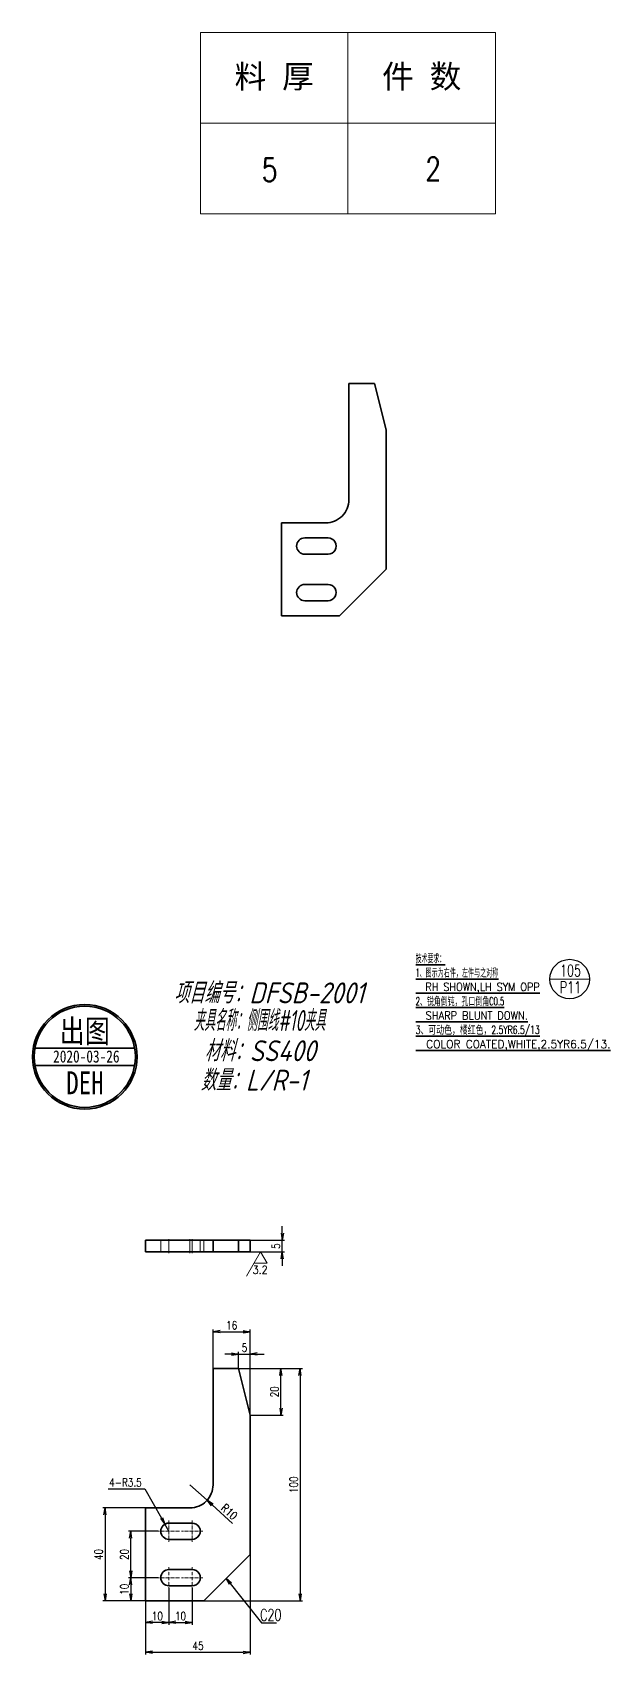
# Model space of a CAD drawing. Header units: millimetres. Extents: x 1333 to 259814012, y -67648877 to 19244933.
# Drawn here: x 45106 to 45354, y -62280 to -61582 of the extents above; entities that cross this region are included whole.
import ezdxf
from ezdxf.enums import TextEntityAlignment as Align

# ---------------------------------------------------------------- set-up
doc = ezdxf.new("R2010")
doc.units = ezdxf.units.MM
doc.header["$LTSCALE"] = 0.5
doc.linetypes.add('DASHDOT', pattern=[18.5, 12, -3, 0.5, -3])
doc.linetypes.add('DASHED', pattern=[15, 12, -3])
doc.layers.add('08', color=1, linetype='Continuous')
doc.layers.add('11', color=3, linetype='Continuous')
for name, color, linetype, lineweight in [('TEXT', 1, 'Continuous', 35), ('印章专用-出图', 1, 'Continuous', 80), ('材质&数量层', 1, 'Continuous', 9), ('标注线', 3, 'Continuous', 18)]:
    doc.layers.add(name, color=color, linetype=linetype, lineweight=lineweight)
doc.styles.add('DIM', font='romans.shx', dxfattribs={"width": 0.8, "bigfont": 'bigfont.shx'})
doc.styles.add('GB', font='gbeitc.shx', dxfattribs={"bigfont": 'gbcbig.shx'})
doc.styles.add('KAI', font='simplex.shx', dxfattribs={"width": 0.8, "bigfont": 'extfont.shx'})
doc.styles.get("Standard").update_dxf_attribs({"font": 'simplex.shx'})
doc.styles.add('国标', font='simfang.ttf', dxfattribs={"width": 0.8})
doc.dimstyles.new('KAI-1', dxfattribs={"dimtxt": 3.5, "dimasz": 3, "dimexe": 1, "dimexo": 0, "dimgap": 1, "dimtad": 1, "dimtoh": 1, "dimdsep": 46, "dimtxsty": 'KAI', "dimblk1": 'OPEN', "dimblk2": 'OPEN', "dimsah": 1, "dimcen": 0, "dimclrd": 7, "dimclre": 7, "dimclrt": 140, "dimaunit": 1, "dimazin": 2, "dimtfac": 0.7, "dimtix": 1, "dimtmove": 0, "dimatfit": 3, "dimldrblk": 'OPEN', "dimfxl": 0, "dimtvp": 1, "dimtolj": 2, "dimarcsym": 0})

# ---------------------------------------------------------------- blocks, each defined once
blk = doc.blocks.new('_Open')
at = {"color": 0, "linetype": 'ByBlock', "lineweight": -2}
for p, q in [((-1, 0.17), (0, 0)), ((-1, -0.17), (0, 0)), ((0, 0), (-1, 0))]:
    blk.add_line(p, q, dxfattribs=at)
blk = doc.blocks.new('*D97')
at = {"layer": '08', "color": 7, "lineweight": -2, "transparency": 16777216}
for p, q in [((45154.41, -62217.18), (45135.94, -62217.18)), ((45136.94, -62220.18), (45136.94, -62254.18)), ((45154.41, -62257.18), (45135.94, -62257.18))]:
    blk.add_line(p, q, dxfattribs=at)
at = {"layer": 'Defpoints', "color": 0, "transparency": 16777216}
for p in [(45154.41, -62217.18), (45136.94, -62257.18), (45154.41, -62257.18)]:
    blk.add_point(p, dxfattribs=at)
at = {"layer": '08', "color": 7, "lineweight": -2, "transparency": 16777216, "xscale": 3, "yscale": 3, "zscale": 3}
for p, rotation in [((45136.94, -62217.18), 90), ((45136.94, -62257.18), 270)]:
    blk.add_blockref('_Open', p, dxfattribs=dict(at, rotation=rotation))
at = {"layer": '08', "color": 140, "transparency": 16777216, "insert": (45134.19, -62237.18), "char_height": 3.5, "attachment_point": 5, "rotation": 90, "style": 'KAI'}
blk.add_mtext('\\A2;40', dxfattribs=at)
blk = doc.blocks.new('*D98')
at = {"layer": '08', "color": 7, "lineweight": -2, "transparency": 16777216}
for p, q in [((45199.41, -62237.18), (45199.41, -62280.25)), ((45154.41, -62257.18), (45154.41, -62280.25)), ((45157.41, -62279.25), (45196.41, -62279.25))]:
    blk.add_line(p, q, dxfattribs=at)
at = {"layer": 'Defpoints', "color": 0, "transparency": 16777216}
for p in [(45199.41, -62237.18), (45154.41, -62257.18), (45199.41, -62279.25)]:
    blk.add_point(p, dxfattribs=at)
at = {"layer": '08', "color": 7, "lineweight": -2, "transparency": 16777216, "xscale": 3, "yscale": 3, "zscale": 3, "rotation": 180}
blk.add_blockref('_Open', (45154.41, -62279.25), dxfattribs=at)
at = {"layer": '08', "color": 7, "lineweight": -2, "transparency": 16777216, "xscale": 3, "yscale": 3, "zscale": 3}
blk.add_blockref('_Open', (45199.41, -62279.25), dxfattribs=at)
at = {"layer": '08', "color": 140, "transparency": 16777216, "insert": (45176.91, -62276.5), "char_height": 3.5, "attachment_point": 5, "style": 'KAI'}
blk.add_mtext('\\A2;45', dxfattribs=at)
blk = doc.blocks.new('*D99')
at = {"layer": '08', "color": 7, "lineweight": -2, "transparency": 16777216}
for p, q in [((45194.41, -62157.18), (45221.87, -62157.18)), ((45220.87, -62160.18), (45220.87, -62254.18)), ((45179.41, -62257.18), (45221.87, -62257.18))]:
    blk.add_line(p, q, dxfattribs=at)
at = {"layer": 'Defpoints', "color": 0, "transparency": 16777216}
for p in [(45194.41, -62157.18), (45179.41, -62257.18), (45220.87, -62257.18)]:
    blk.add_point(p, dxfattribs=at)
at = {"layer": '08', "color": 7, "lineweight": -2, "transparency": 16777216, "xscale": 3, "yscale": 3, "zscale": 3}
for p, rotation in [((45220.87, -62157.18), 90), ((45220.87, -62257.18), 270)]:
    blk.add_blockref('_Open', p, dxfattribs=dict(at, rotation=rotation))
at = {"layer": '08', "color": 140, "transparency": 16777216, "insert": (45218.12, -62207.18), "char_height": 3.5, "attachment_point": 5, "rotation": 90, "style": 'KAI'}
blk.add_mtext('\\A2;100', dxfattribs=at)
blk = doc.blocks.new('*D100')
at = {"layer": '08', "color": 7, "lineweight": -2, "transparency": 16777216}
for p, q in [((45173.41, -62207.18), (45180.84, -62213.88)), ((45191.82, -62223.8), (45183.06, -62215.89))]:
    blk.add_line(p, q, dxfattribs=at)
at = {"layer": 'Defpoints', "color": 0, "transparency": 16777216}
for p in [(45173.41, -62207.18), (45180.84, -62213.88)]:
    blk.add_point(p, dxfattribs=at)
at = {"layer": '08', "color": 7, "lineweight": -2, "transparency": 16777216, "xscale": 3, "yscale": 3, "zscale": 3, "rotation": 137.9162082467385}
blk.add_blockref('_Open', (45180.84, -62213.88), dxfattribs=at)
at = {"layer": '08', "color": 140, "transparency": 16777216, "insert": (45190.4, -62218.81), "char_height": 3.5, "attachment_point": 5, "rotation": 317.91621, "style": 'KAI'}
blk.add_mtext('\\A2;R10', dxfattribs=at)
blk = doc.blocks.new('*D101')
at = {"layer": '08', "color": 7, "lineweight": -2, "transparency": 16777216}
for p, q in [((45194.41, -62157.18), (45213.6, -62157.18)), ((45212.6, -62174.18), (45212.6, -62160.18)), ((45199.41, -62177.18), (45213.6, -62177.18))]:
    blk.add_line(p, q, dxfattribs=at)
at = {"layer": 'Defpoints', "color": 0, "transparency": 16777216}
for p in [(45194.41, -62157.18), (45212.6, -62157.18), (45199.41, -62177.18)]:
    blk.add_point(p, dxfattribs=at)
at = {"layer": '08', "color": 7, "lineweight": -2, "transparency": 16777216, "xscale": 3, "yscale": 3, "zscale": 3}
for p, rotation in [((45212.6, -62157.18), 90), ((45212.6, -62177.18), 270)]:
    blk.add_blockref('_Open', p, dxfattribs=dict(at, rotation=rotation))
at = {"layer": '08', "color": 140, "transparency": 16777216, "insert": (45209.85, -62167.18), "char_height": 3.5, "attachment_point": 5, "rotation": 90, "style": 'KAI'}
blk.add_mtext('\\A2;20', dxfattribs=at)
blk = doc.blocks.new('*D102')
at = {"layer": '08', "color": 7, "lineweight": -2, "transparency": 16777216}
for p, q in [((45191.41, -62150.95), (45188.41, -62150.95)), ((45194.41, -62157.18), (45194.41, -62149.95)), ((45194.41, -62150.95), (45199.41, -62150.95)), ((45199.41, -62177.18), (45199.41, -62149.95)), ((45202.41, -62150.95), (45205.41, -62150.95))]:
    blk.add_line(p, q, dxfattribs=at)
at = {"layer": 'Defpoints', "color": 0, "transparency": 16777216}
for p in [(45199.41, -62150.95), (45194.41, -62157.18), (45199.41, -62177.18)]:
    blk.add_point(p, dxfattribs=at)
at = {"layer": '08', "color": 7, "lineweight": -2, "transparency": 16777216, "xscale": 3, "yscale": 3, "zscale": 3}
blk.add_blockref('_Open', (45194.41, -62150.95), dxfattribs=at)
at = {"layer": '08', "color": 7, "lineweight": -2, "transparency": 16777216, "xscale": 3, "yscale": 3, "zscale": 3, "rotation": 180}
blk.add_blockref('_Open', (45199.41, -62150.95), dxfattribs=at)
at = {"layer": '08', "color": 140, "transparency": 16777216, "insert": (45196.91, -62148.2), "char_height": 3.5, "attachment_point": 5, "style": 'KAI'}
blk.add_mtext('\\A2;5', dxfattribs=at)
blk = doc.blocks.new('*D103')
at = {"layer": '08', "color": 7, "lineweight": -2, "transparency": 16777216}
for p, q in [((45183.41, -62157.18), (45183.41, -62140.32)), ((45199.41, -62177.18), (45199.41, -62140.32)), ((45186.41, -62141.32), (45196.41, -62141.32))]:
    blk.add_line(p, q, dxfattribs=at)
at = {"layer": 'Defpoints', "color": 0, "transparency": 16777216}
for p in [(45199.41, -62141.32), (45183.41, -62157.18), (45199.41, -62177.18)]:
    blk.add_point(p, dxfattribs=at)
at = {"layer": '08', "color": 7, "lineweight": -2, "transparency": 16777216, "xscale": 3, "yscale": 3, "zscale": 3, "rotation": 180}
blk.add_blockref('_Open', (45183.41, -62141.32), dxfattribs=at)
at = {"layer": '08', "color": 7, "lineweight": -2, "transparency": 16777216, "xscale": 3, "yscale": 3, "zscale": 3}
blk.add_blockref('_Open', (45199.41, -62141.32), dxfattribs=at)
at = {"layer": '08', "color": 140, "transparency": 16777216, "insert": (45191.41, -62138.57), "char_height": 3.5, "attachment_point": 5, "style": 'KAI'}
blk.add_mtext('\\A2;16', dxfattribs=at)
blk = doc.blocks.new('*D104')
at = {"layer": '08', "color": 7, "lineweight": -2, "transparency": 16777216}
for p, q in [((45164.41, -62251.73), (45164.41, -62267.42)), ((45154.41, -62257.18), (45154.41, -62267.42)), ((45161.41, -62266.42), (45157.41, -62266.42))]:
    blk.add_line(p, q, dxfattribs=at)
at = {"layer": 'Defpoints', "color": 0, "transparency": 16777216}
for p in [(45164.41, -62251.73), (45154.41, -62257.18), (45154.41, -62266.42)]:
    blk.add_point(p, dxfattribs=at)
at = {"layer": '08', "color": 7, "lineweight": -2, "transparency": 16777216, "xscale": 3, "yscale": 3, "zscale": 3, "rotation": 180}
blk.add_blockref('_Open', (45154.41, -62266.42), dxfattribs=at)
at = {"layer": '08', "color": 7, "lineweight": -2, "transparency": 16777216, "xscale": 3, "yscale": 3, "zscale": 3}
blk.add_blockref('_Open', (45164.41, -62266.42), dxfattribs=at)
at = {"layer": '08', "color": 140, "transparency": 16777216, "insert": (45159.41, -62263.67), "char_height": 3.5, "attachment_point": 5, "style": 'KAI'}
blk.add_mtext('\\A2;10', dxfattribs=at)
blk = doc.blocks.new('*D105')
at = {"layer": '08', "color": 7, "lineweight": -2, "transparency": 16777216}
for p, q in [((45159.86, -62247.18), (45147.02, -62247.18)), ((45148.02, -62250.18), (45148.02, -62254.18)), ((45154.41, -62257.18), (45147.02, -62257.18))]:
    blk.add_line(p, q, dxfattribs=at)
at = {"layer": 'Defpoints', "color": 0, "transparency": 16777216}
for p in [(45159.86, -62247.18), (45148.02, -62257.18), (45154.41, -62257.18)]:
    blk.add_point(p, dxfattribs=at)
at = {"layer": '08', "color": 7, "lineweight": -2, "transparency": 16777216, "xscale": 3, "yscale": 3, "zscale": 3}
for p, rotation in [((45148.02, -62247.18), 90), ((45148.02, -62257.18), 270)]:
    blk.add_blockref('_Open', p, dxfattribs=dict(at, rotation=rotation))
at = {"layer": '08', "color": 140, "transparency": 16777216, "insert": (45145.27, -62252.18), "char_height": 3.5, "attachment_point": 5, "rotation": 90, "style": 'KAI'}
blk.add_mtext('\\A2;10', dxfattribs=at)
blk = doc.blocks.new('*D106')
at = {"layer": '08', "color": 7, "lineweight": -2, "transparency": 16777216}
for p, q in [((45164.41, -62251.73), (45164.41, -62267.42)), ((45174.41, -62251.73), (45174.41, -62267.42)), ((45167.41, -62266.42), (45171.41, -62266.42))]:
    blk.add_line(p, q, dxfattribs=at)
at = {"layer": 'Defpoints', "color": 0, "transparency": 16777216}
for p in [(45164.41, -62251.73), (45174.41, -62251.73), (45174.41, -62266.42)]:
    blk.add_point(p, dxfattribs=at)
at = {"layer": '08', "color": 7, "lineweight": -2, "transparency": 16777216, "xscale": 3, "yscale": 3, "zscale": 3, "rotation": 180}
blk.add_blockref('_Open', (45164.41, -62266.42), dxfattribs=at)
at = {"layer": '08', "color": 7, "lineweight": -2, "transparency": 16777216, "xscale": 3, "yscale": 3, "zscale": 3}
blk.add_blockref('_Open', (45174.41, -62266.42), dxfattribs=at)
at = {"layer": '08', "color": 140, "transparency": 16777216, "insert": (45169.41, -62263.67), "char_height": 3.5, "attachment_point": 5, "style": 'KAI'}
blk.add_mtext('\\A2;10', dxfattribs=at)
blk = doc.blocks.new('*D107')
at = {"layer": '08', "color": 7, "lineweight": -2, "transparency": 16777216}
for p, q in [((45159.86, -62227.18), (45147.02, -62227.18)), ((45148.02, -62244.18), (45148.02, -62230.18)), ((45159.86, -62247.18), (45147.02, -62247.18))]:
    blk.add_line(p, q, dxfattribs=at)
at = {"layer": 'Defpoints', "color": 0, "transparency": 16777216}
for p in [(45148.02, -62227.18), (45159.86, -62227.18), (45159.86, -62247.18)]:
    blk.add_point(p, dxfattribs=at)
at = {"layer": '08', "color": 7, "lineweight": -2, "transparency": 16777216, "xscale": 3, "yscale": 3, "zscale": 3}
for p, rotation in [((45148.02, -62227.18), 90), ((45148.02, -62247.18), 270)]:
    blk.add_blockref('_Open', p, dxfattribs=dict(at, rotation=rotation))
at = {"layer": '08', "color": 140, "transparency": 16777216, "insert": (45145.27, -62237.18), "char_height": 3.5, "attachment_point": 5, "rotation": 90, "style": 'KAI'}
blk.add_mtext('\\A2;20', dxfattribs=at)
blk = doc.blocks.new('*D108')
at = {"layer": '08', "color": 7, "lineweight": -2, "transparency": 16777216}
for p, q in [((45138.32, -62208.94), (45154.12, -62208.94)), ((45154.12, -62208.94), (45161.22, -62221.52)), ((45164.41, -62227.18), (45162.69, -62224.13))]:
    blk.add_line(p, q, dxfattribs=at)
at = {"layer": 'Defpoints', "color": 0, "transparency": 16777216}
for p in [(45162.69, -62224.13), (45164.41, -62227.18)]:
    blk.add_point(p, dxfattribs=at)
at = {"layer": '08', "color": 7, "lineweight": -2, "transparency": 16777216, "xscale": 3, "yscale": 3, "zscale": 3, "rotation": 299.4321924084028}
blk.add_blockref('_Open', (45162.69, -62224.13), dxfattribs=at)
at = {"layer": '08', "color": 140, "transparency": 16777216, "insert": (45145.72, -62206.19), "char_height": 3.5, "attachment_point": 5, "style": 'KAI'}
blk.add_mtext('\\A2;4-R3.5', dxfattribs=at)
blk = doc.blocks.new('*D109')
at = {"layer": '08', "color": 7, "lineweight": -2, "transparency": 16777216}
for p, q in [((45213.19, -62098.97), (45213.19, -62095.97)), ((45199.41, -62101.97), (45214.19, -62101.97)), ((45213.19, -62106.97), (45213.19, -62101.97)), ((45199.41, -62106.97), (45214.19, -62106.97)), ((45213.19, -62109.97), (45213.19, -62112.97))]:
    blk.add_line(p, q, dxfattribs=at)
at = {"layer": 'Defpoints', "color": 0, "transparency": 16777216}
for p in [(45199.41, -62101.97), (45213.19, -62101.97), (45199.41, -62106.97)]:
    blk.add_point(p, dxfattribs=at)
at = {"layer": '08', "color": 7, "lineweight": -2, "transparency": 16777216, "xscale": 3, "yscale": 3, "zscale": 3}
for p, rotation in [((45213.19, -62101.97), 270), ((45213.19, -62106.97), 90)]:
    blk.add_blockref('_Open', p, dxfattribs=dict(at, rotation=rotation))
at = {"layer": '08', "color": 140, "transparency": 16777216, "insert": (45210.44, -62104.47), "char_height": 3.5, "attachment_point": 5, "rotation": 90, "style": 'KAI'}
blk.add_mtext('\\A2;5', dxfattribs=at)
blk = doc.blocks.new('ccd2')
at = {"color": 3, "lineweight": 13, "ltscale": 0.303109}
blk.add_line((53697.91, -20368.76), (53691.85, -20379.26), dxfattribs=at)
at = {"color": 3, "lineweight": 13, "ltscale": 0.141451}
for p, q in [((53697.91, -20368.76), (53700.74, -20373.66)), ((53700.74, -20373.66), (53695.08, -20373.66))]:
    blk.add_line(p, q, dxfattribs=at)
blk = doc.blocks.new('出图章')
at = {"layer": '印章专用-出图'}
h = blk.add_hatch(color=256, dxfattribs=at)
h.paths.add_polyline_path([(-15, 0, 1), (15, 0, 1)])
h.paths.add_polyline_path([(14.5, 0, -1), (-14.5, 0, -1)], flags=16)
h.paths.add_polyline_path([(-7.31, -12.35), (7.41, -12.35), (7.41, -2.73), (-7.31, -2.73)], flags=8)
at = {"layer": '印章专用-出图', "lineweight": 35}
for p, q in [((-14.28, 2.5), (14.28, 2.5)), ((-14.28, -2.5), (14.28, -2.5))]:
    blk.add_line(p, q, dxfattribs=at)
for radius in [15, 14.5]:
    blk.add_circle((0, 0), radius, dxfattribs=at)
at = {"layer": '印章专用-出图', "color": 4, "style": '国标', "width": 0.8}
blk.add_text('DEH', height=6.562, dxfattribs=at).set_placement((0.05, -10.74), align=Align.CENTER)
at = {"layer": '印章专用-出图', "color": 3, "style": '国标', "width": 0.8}
blk.add_attdef('出图', text='', height=6.6, dxfattribs=at).set_placement((0, 7.35), align=Align.MIDDLE_CENTER)
at = {"layer": '印章专用-出图', "color": 2, "style": '国标', "width": 0.8}
blk.add_attdef('XXXX.XX.XX', text='', height=3.5, dxfattribs=at).set_placement((0.45, 0.1), align=Align.MIDDLE_CENTER)
blk = doc.blocks.new('YZ-CT')
at = {"layer": '印章专用-出图'}
blk.add_blockref('出图章', (0.63, 0), dxfattribs=at).add_auto_attribs({'出图': '出图', 'XXXX.XX.XX': '2020-03-26'})
blk = doc.blocks.new('*T123')
at = {"color": 0, "linetype": 'ByBlock', "lineweight": -2, "transparency": 16777216}
for p, q in [((0, 0), (127, 0)), ((0, 0), (0, -78)), ((63.5, 0), (63.5, -78)), ((127, 0), (127, -78)), ((0, -39), (127, -39)), ((0, -78), (127, -78))]:
    blk.add_line(p, q, dxfattribs=at)
at = {"color": 0, "transparency": 16777216, "char_height": 10, "width": 60.5, "attachment_point": 5}
for s, insert in [('{\\fSimSun|b0|i0|c134|p2;料 厚}', (31.75, -19.5)), ('{\\fSimSun|b0|i0|c134|p2;件 数}', (95.25, -19.5))]:
    blk.add_mtext(s, dxfattribs=dict(at, insert=insert))
blk = doc.blocks.new('拆图参数')
blk.add_blockref('*T123', (-63.5, 78))
at = {"style": 'DIM', "width": 0.8}
blk.add_attdef('6', text='', height=10, dxfattribs=at).set_placement((-37.13, 18.91), align=Align.MIDDLE_LEFT)
blk.add_attdef('1', text='', height=10, dxfattribs=at).set_placement((36.65, 19.27), align=Align.MIDDLE_CENTER)

msp = doc.modelspace()

# ---------------------------------------------------------------- linework, layer by layer
at = {"color": 7, "lineweight": 35, "ltscale": 0.275}
for p, q in [((45252.875, -61733.231), (45241.875, -61733.231)), ((45194.414, -62101.974), (45183.414, -62101.974)), ((45194.414, -62106.974), (45183.414, -62106.974)), ((45194.414, -62157.176), (45183.414, -62157.176))]:
    msp.add_line(p, q, dxfattribs=at)
at = {"color": 7, "lineweight": 35}
for p, q in [((45241.875, -61783.231), (45241.875, -61733.231)), ((45257.875, -61753.231), (45252.875, -61733.231)), ((45257.875, -61753.231), (45257.875, -61813.231)), ((45212.875, -61833.231), (45212.875, -61793.231)), ((45237.875, -61833.231), (45257.875, -61813.231)), ((45212.875, -61833.231), (45237.875, -61833.231)), ((45183.414, -62207.176), (45183.414, -62157.176)), ((45199.414, -62177.176), (45194.414, -62157.176)), ((45199.414, -62177.176), (45199.414, -62237.176)), ((45154.414, -62257.176), (45154.414, -62217.176)), ((45179.414, -62257.176), (45199.414, -62237.176)), ((45154.414, -62257.176), (45179.414, -62257.176))]:
    msp.add_line(p, q, dxfattribs=at)
at = {"color": 7, "lineweight": 35, "ltscale": 0.475}
for p, q in [((45231.875, -61793.231), (45212.875, -61793.231)), ((45173.414, -62101.974), (45154.414, -62101.974)), ((45173.414, -62106.974), (45154.414, -62106.974)), ((45173.414, -62217.176), (45154.414, -62217.176))]:
    msp.add_line(p, q, dxfattribs=at)
at = {"color": 7, "lineweight": 35, "ltscale": 0.25}
for p, q in [((45232.875, -61799.731), (45222.875, -61799.731)), ((45222.875, -61806.731), (45232.875, -61806.731)), ((45232.875, -61819.731), (45222.875, -61819.731)), ((45222.875, -61826.731), (45232.875, -61826.731)), ((45183.414, -62101.974), (45173.414, -62101.974)), ((45183.414, -62106.974), (45173.414, -62106.974)), ((45174.414, -62223.676), (45164.414, -62223.676)), ((45164.414, -62230.676), (45174.414, -62230.676)), ((45174.414, -62243.676), (45164.414, -62243.676)), ((45164.414, -62250.676), (45174.414, -62250.676))]:
    msp.add_line(p, q, dxfattribs=at)
at = {"color": 3, "lineweight": 35, "ltscale": 0.31754}
msp.add_line((45270.589, -61983.392), (45283.29, -61983.392), dxfattribs=at)
at = {"color": 3, "lineweight": 35}
for p, q in [((45270.589, -61989.545), (45306.153, -61989.545)), ((45270.589, -61995.699), (45323.935, -61995.699)), ((45270.589, -62001.852), (45308.693, -62001.852)), ((45270.589, -62008.005), (45318.855, -62008.005)), ((45270.589, -62014.158), (45323.935, -62014.158)), ((45270.589, -62020.311), (45354.419, -62020.311))]:
    msp.add_line(p, q, dxfattribs=at)
at = {"color": 7, "lineweight": 35, "ltscale": 0.125}
for p, q in [((45154.414, -62106.974), (45154.414, -62101.974)), ((45183.414, -62106.974), (45183.414, -62101.974)), ((45199.414, -62101.974), (45194.414, -62101.974)), ((45194.414, -62106.974), (45194.414, -62101.974)), ((45199.414, -62106.974), (45199.414, -62101.974)), ((45199.414, -62106.974), (45194.414, -62106.974))]:
    msp.add_line(p, q, dxfattribs=at)
at = {"color": 2, "linetype": 'DASHED', "lineweight": 13, "ltscale": 0.125}
for p, q in [((45160.914, -62101.974), (45160.914, -62106.974)), ((45160.914, -62101.974), (45160.914, -62106.974)), ((45164.414, -62101.974), (45164.414, -62106.974)), ((45164.414, -62101.974), (45164.414, -62106.974)), ((45164.414, -62101.974), (45164.414, -62106.974)), ((45164.414, -62101.974), (45164.414, -62106.974)), ((45174.414, -62101.974), (45174.414, -62106.974)), ((45174.414, -62101.974), (45174.414, -62106.974)), ((45174.414, -62101.974), (45174.414, -62106.974)), ((45174.414, -62101.974), (45174.414, -62106.974)), ((45177.914, -62101.974), (45177.914, -62106.974)), ((45177.914, -62101.974), (45177.914, -62106.974)), ((45179.414, -62106.974), (45179.414, -62101.974))]:
    msp.add_line(p, q, dxfattribs=at)
at = {"color": 1, "linetype": 'DASHDOT', "lineweight": 13, "ltscale": 0.150015}
for p, q in [((45164.414, -62101.474), (45164.414, -62107.475)), ((45174.414, -62101.474), (45174.414, -62107.475))]:
    msp.add_line(p, q, dxfattribs=at)
at = {"color": 1, "linetype": 'DASHDOT', "lineweight": 13, "ltscale": 0.15}
msp.add_line((45173.414, -62107.474), (45173.414, -62101.474), dxfattribs=at)
at = {"color": 7, "lineweight": 13, "ltscale": 0.125}
msp.add_line((45173.414, -62106.974), (45173.414, -62101.974), dxfattribs=at)
at = {"color": 1, "linetype": 'DASHDOT', "lineweight": 13, "ltscale": 0.227499}
for p, q in [((45164.414, -62222.626), (45164.414, -62231.726)), ((45174.414, -62222.626), (45174.414, -62231.726)), ((45168.964, -62227.176), (45159.864, -62227.176)), ((45178.964, -62227.176), (45169.864, -62227.176)), ((45164.414, -62242.626), (45164.414, -62251.726)), ((45174.414, -62242.626), (45174.414, -62251.726)), ((45168.964, -62247.176), (45159.864, -62247.176)), ((45178.964, -62247.176), (45169.864, -62247.176))]:
    msp.add_line(p, q, dxfattribs=at)
at = {"color": 7, "lineweight": 35}
for centre, radius, start, end in [((45231.875, -61783.231), 10, 269.999997, 0), ((45222.875, -61803.231), 3.5, 90.000003, 269.999997), ((45232.875, -61803.231), 3.5, 269.999997, 90.000003), ((45222.875, -61823.231), 3.5, 90.000003, 269.999997), ((45232.875, -61823.231), 3.5, 269.999997, 90.000003), ((45173.414, -62207.176), 10, 269.999997, 0), ((45164.414, -62227.176), 3.5, 90.000003, 269.999997), ((45174.414, -62227.176), 3.5, 269.999997, 90.000003), ((45164.414, -62247.176), 3.5, 90.000003, 269.999997), ((45174.414, -62247.176), 3.5, 269.999997, 90.000003)]:
    msp.add_arc(centre, radius, start, end, dxfattribs=at)
at = {"layer": '08', "color": 3}
msp.add_circle((45336.837, -61989.545), 8.5, dxfattribs=at)
at = {"layer": '11', "lineweight": 9}
msp.add_line((45328.337, -61989.545), (45345.337, -61989.545), dxfattribs=at)

# ---------------------------------------------------------------- block references
at = {"layer": '08', "color": 3}
msp.add_blockref('ccd2', (-8494.06, -41738.215), dxfattribs=at)
at = {"layer": '印章专用-出图', "xscale": 1.500625000015134, "yscale": 1.500625000000582, "zscale": 1.500624999999999}
msp.add_blockref('YZ-CT', (45127.27, -62023.011), dxfattribs=at)
at = {"layer": '标注线'}
msp.add_blockref('拆图参数', (45241.439, -61660.195), dxfattribs=at).add_auto_attribs({'1': '2', '6': '5'})

# ---------------------------------------------------------------- texts
at = {"color": 3, "lineweight": 13}
for s, width, p, p2 in [('技术要求：', 0.918189, (45270.589, -61982.392), (45283.29, -61982.392)), ('1、图示为右件，左件与之对称', 0.878136, (45270.589, -61988.545), (45306.153, -61988.545)), ('  RH SHOWN,LH SYM OPP', 0.765743, (45270.589, -61994.699), (45323.935, -61994.699)), ('2、锐角倒钝，孔口倒角C0.5', 0.862751, (45270.589, -62000.852), (45308.693, -62000.852)), ('  SHARP BLUNT DOWN.', 0.776399, (45270.589, -62007.005), (45318.855, -62007.005)), ('3、可动色，橘红色，2.5YR6.5/13', 0.853548, (45270.589, -62013.158), (45323.935, -62013.158)), ('  COLOR COATED,WHITE,2.5YR6.5/13.', 0.845351, (45270.589, -62019.311), (45354.419, -62019.311))]:
    msp.add_text(s, height=3.5, dxfattribs=dict(at, width=width)).set_placement(p, p2, align=Align.FIT)
at = {"color": 3, "lineweight": 13, "width": 0.880907}
msp.add_text('3.2', height=3.5, rotation=0.000008, dxfattribs=at).set_placement((45200.42, -62116.424), (45206.88, -62116.424), align=Align.FIT)
at = {"layer": 'TEXT', "linetype": 'Continuous', "lineweight": 9, "width": 0.7}
for s, p in [('105', (45337.199, -61988.398)), ('P11', (45337.199, -61995.605))]:
    msp.add_text(s, height=5, dxfattribs=at).set_placement(p, align=Align.CENTER)
at = {"layer": 'TEXT', "color": 3, "linetype": 'Continuous', "lineweight": 9, "width": 0.7}
msp.add_text('C20', height=5, dxfattribs=at).set_placement((45208.242, -62265.697), align=Align.CENTER)
at = {"layer": '材质&数量层', "style": 'GB'}
for s, p in [('项目编号：DFSB-2001', (45207.542, -61995.014)), ('材料：SS400', (45203.644, -62019.954)), ('数量：L/R-1', (45201, -62032.618))]:
    msp.add_text(s, height=9, dxfattribs=at).set_placement(p, align=Align.MIDDLE)
at = {"layer": '材质&数量层', "style": 'GB', "width": 0.7}
msp.add_text('夹具名称：侧围线#10夹具', height=9, dxfattribs=at).set_placement((45203.31, -62006.926), align=Align.MIDDLE)

# ---------------------------------------------------------------- dimensions: what is measured, and where the dimension line sits
at = {"layer": '08', "color": 2}
for base, p1, p2, picture, middle in [((45213.194, -62101.974), (45199.414, -62106.974), (45199.414, -62101.974), '*D109', (45210.444, -62104.474)), ((45220.87, -62257.176), (45194.414, -62157.176), (45179.414, -62257.176), '*D99', (45218.12, -62207.176)), ((45212.602, -62157.176), (45199.414, -62177.176), (45194.414, -62157.176), '*D101', (45209.852, -62167.176)), ((45136.937, -62257.176), (45154.414, -62217.176), (45154.414, -62257.176), '*D97', (45134.187, -62237.176)), ((45148.022, -62227.176), (45159.864, -62247.176), (45159.864, -62227.176), '*D107', (45145.272, -62237.176)), ((45148.022, -62257.176), (45159.864, -62247.176), (45154.414, -62257.176), '*D105', (45145.272, -62252.176))]:
    dim = msp.add_linear_dim(base=base, p1=p1, p2=p2, angle=90, dimstyle='KAI-1', dxfattribs=at)
    dim.commit()
    dim.dimension.update_dxf_attribs({"geometry": picture, "text_midpoint": middle})
for base, p1, p2, picture, middle in [((45199.414, -62141.32), (45183.414, -62157.176), (45199.414, -62177.176), '*D103', (45191.414, -62138.57)), ((45199.414, -62150.948), (45194.414, -62157.176), (45199.414, -62177.176), '*D102', (45196.914, -62148.198)), ((45199.414, -62279.254), (45154.414, -62257.176), (45199.414, -62237.176), '*D98', (45176.914, -62276.504)), ((45154.414, -62266.419), (45164.414, -62251.726), (45154.414, -62257.176), '*D104', (45159.414, -62263.669)), ((45174.414, -62266.419), (45164.414, -62251.726), (45174.414, -62251.726), '*D106', (45169.414, -62263.669))]:
    dim = msp.add_linear_dim(base=base, p1=p1, p2=p2, dimstyle='KAI-1', dxfattribs=at)
    dim.commit()
    dim.dimension.update_dxf_attribs({"geometry": picture, "text_midpoint": middle})
dim = msp.add_radius_dim(center=(45164.414, -62227.176), mpoint=(45162.694, -62224.128), dimstyle='KAI-1', override={"dimgap": 1, "dimdec": 2, "dimzin": 8, "dimpost": '4-R<>', "dimtol": 0, "dimlim": 0, "dimtp": 0, "dimtm": 0, "dimtfac": 1}, dxfattribs=at)
dim.commit()
dim.dimension.update_dxf_attribs({"geometry": '*D108', "text_midpoint": (45145.722, -62208.935), "dimtype": 164})
dim = msp.add_radius_dim(center=(45173.414, -62207.176), mpoint=(45180.836, -62213.879), dimstyle='KAI-1', dxfattribs=at)
dim.commit()
dim.dimension.update_dxf_attribs({"geometry": '*D100', "text_midpoint": (45190.397, -62218.808)})

# ---------------------------------------------------------------- leaders
msp.add_leader([(45189.088, -62247.502), (45204.24, -62266.548), (45210.716, -62266.548)], dimstyle='KAI-1', override={"dimgap": 1, "dimtad": 0}, dxfattribs=at)

doc.saveas('drawing.dxf')
